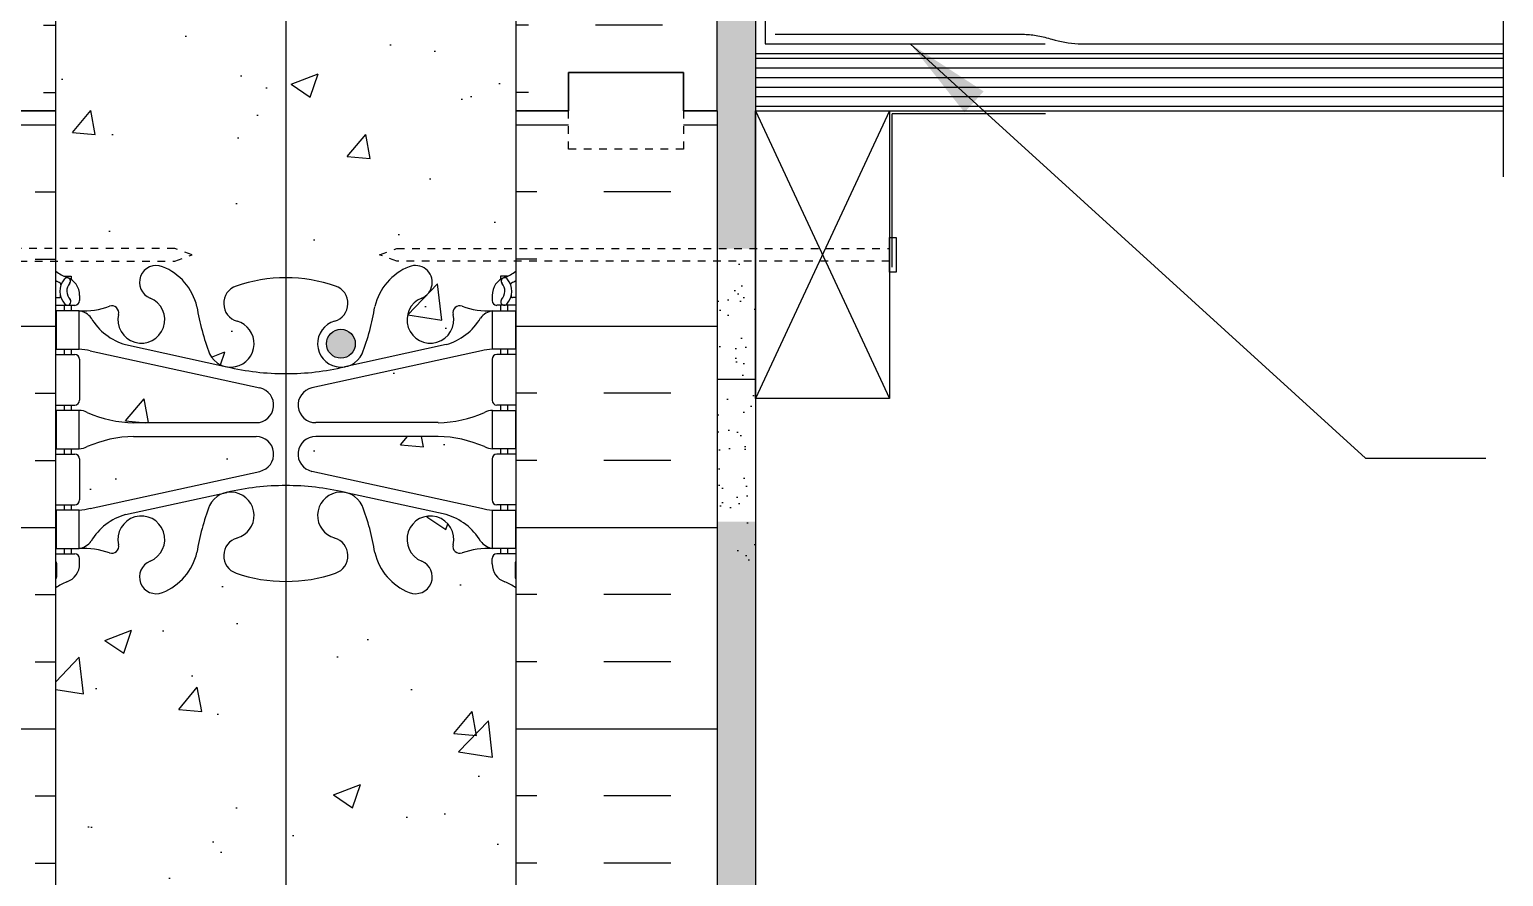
# Model space of a CAD drawing. Header units: inches. Extents: x -12.2 to 44, y 212.2 to 286.3.
# Drawn here: x 13.93 to 33.15, y 236.95 to 248 of the extents above; entities that cross this region are included whole.
import ezdxf

# ---------------------------------------------------------------- set-up
doc = ezdxf.new("R2010")
doc.units = ezdxf.units.IN
doc.header["$LTSCALE"] = 0.5
doc.header["$MEASUREMENT"] = 0
doc.linetypes.add('DASHED2', pattern=[0.375, 0.25, -0.125])
doc.linetypes.add('HIDDEN2', pattern=[0.1875, 0.125, -0.0625])
for name, color, linetype in [('HATCH', 12, 'Continuous'), ('line25', 2, 'Continuous'), ('LINE3', 3, 'Continuous'), ('LINE50', 5, 'Continuous'), ('LINE9', 9, 'Continuous'), ('TEXT', 4, 'Continuous'), ('Web_Edge', 9, 'Continuous')]:
    doc.layers.add(name, color=color, linetype=linetype)
doc.styles.add('DIM', font='romans.shx', dxfattribs={"width": 0.7})
doc.dimstyles.new('ext', dxfattribs={"dimscale": 12, "dimtxt": 0.09375, "dimasz": 0.09375, "dimexe": 0.09375, "dimexo": 0.0625, "dimgap": 0.0625, "dimtad": 0, "dimjust": 1, "dimdec": 1, "dimzin": 3, "dimdsep": 46, "dimlunit": 4, "dimtxsty": 'DIM', "dimcen": 0.09, "dimdle": 0.09375, "dimclrt": 4, "dimadec": 0, "dimazin": 0, "dimtfac": 1, "dimtdec": 1, "dimtmove": 2, "dimatfit": 3, "dimfxl": 0, "dimfrac": 2, "dimtolj": 1, "dimtzin": 0, "dimarcsym": 0})

msp = doc.modelspace()

# ---------------------------------------------------------------- hatches: boundary and pattern name
at = {"layer": 'HATCH'}
h = msp.add_hatch(dxfattribs=at)
h.set_pattern_fill('AR-SAND', color=256, scale=0.25, style=0)
h.paths.add_polyline_path([(23.397, 273.263), (22.897, 273.263), (22.897, 246.933), (22.897, 245.139), (23.397, 245.139), (23.397, 246.933), (23.397, 246.933)])
h = msp.add_hatch(dxfattribs=at)
h.set_pattern_fill('INSUL', color=256, scale=7, style=0)
h.set_pattern_definition([(7e-15, (-2911.89, -150.077), (0, 2.625), []), (7e-15, (-2911.89, -149.202), (0, 2.625), [0.875, -0.875]), (7e-15, (-2911.89, -148.327), (0, 2.625), [0.875, -0.875])])
h.paths.add_polyline_path([(11.647, 246.933), (12.084, 246.933), (12.084, 247.433), (13.584, 247.433), (13.584, 246.933), (14.272, 246.933), (14.272, 264.933), (13.584, 264.933), (13.584, 265.433), (12.084, 265.433), (12.084, 264.933), (11.647, 264.933)])
h = msp.add_hatch(dxfattribs=at)
h.set_pattern_fill('INSUL', color=256, scale=7, style=0)
h.set_pattern_definition([(180, (2946.4333, -150.077), (0, 2.625), []), (180, (2946.4333, -149.202), (0, 2.625), [0.875, -0.875]), (180, (2946.4333, -148.327), (0, 2.625), [0.875, -0.875])])
h.paths.add_polyline_path([(22.897, 246.933), (22.459, 246.933), (22.459, 247.433), (20.959, 247.433), (20.959, 246.933), (20.272, 246.933), (20.272, 264.933), (20.959, 264.933), (20.959, 265.433), (22.459, 265.433), (22.459, 264.933), (22.897, 264.933)])
h = msp.add_hatch(dxfattribs=at)
h.set_pattern_fill('AR-CONC', color=256, scale=0.5, style=0)
h.paths.add_polyline_path([(14.272, 244.843, 0.064398), (14.382, 244.778), (14.472, 244.778), (14.472, 244.736, -0.249069), (14.582, 244.529), (14.582, 244.461, -0.414214), (14.519, 244.399), (14.472, 244.399), (14.472, 244.329), (14.577, 244.329, 0.10046), (14.97, 244.386, -0.601435), (15.09, 244.281, 2.182095), (15.5, 244.494, -1), (15.663, 244.902, -0.24438), (16.112, 244.382, 0.053157), (16.278, 243.768, 0.223253), (16.478, 243.603), (16.498, 243.598, 0.955472), (16.636, 244.192, -0.735593), (16.623, 244.65, -0.082755), (17.272, 244.758), (17.272, 249.107, -0.082755), (16.623, 249.215, -0.735593), (16.636, 249.673, 0.955472), (16.498, 250.267), (16.478, 250.262, 0.223253), (16.278, 250.097, 0.053157), (16.112, 249.483, -0.24438), (15.663, 248.963, -1), (15.5, 249.371, 2.182095), (15.09, 249.584, -0.601435), (14.97, 249.479, 0.10046), (14.577, 249.536), (14.472, 249.536), (14.472, 249.466), (14.519, 249.466, -0.414214), (14.582, 249.404), (14.582, 249.336, -0.249069), (14.472, 249.129), (14.472, 249.087), (14.382, 249.087, 0.064398), (14.272, 249.022)])
h = msp.add_hatch(dxfattribs=at)
h.set_pattern_fill('AR-CONC', color=256, scale=0.5, style=0)
h.paths.add_polyline_path([(17.272, 244.758, -0.082755), (17.92, 244.65, -0.735593), (17.907, 244.192, 0.955472), (18.046, 243.598), (18.065, 243.603, 0.223253), (18.266, 243.768, 0.053157), (18.432, 244.382, -0.24438), (18.88, 244.902, -1), (19.043, 244.494, 2.182095), (19.453, 244.281, -0.601435), (19.573, 244.386, 0.10046), (19.967, 244.329), (20.072, 244.329), (20.072, 244.399), (20.024, 244.399, -0.414214), (19.962, 244.461), (19.962, 244.529, -0.249069), (20.072, 244.736), (20.072, 244.778), (20.162, 244.778, 0.064398), (20.272, 244.843), (20.272, 249.022, 0.064398), (20.162, 249.087), (20.072, 249.087), (20.072, 249.129, -0.249069), (19.962, 249.336), (19.962, 249.404, -0.414214), (20.024, 249.466), (20.072, 249.466), (20.072, 249.536), (19.967, 249.536, 0.10046), (19.573, 249.479, -0.601435), (19.453, 249.584, 2.182095), (19.043, 249.371, -1), (18.88, 248.963, -0.24438), (18.432, 249.483, 0.053157), (18.266, 250.097, 0.223253), (18.065, 250.262), (18.046, 250.267, 0.955472), (17.907, 249.673, -0.735593), (17.92, 249.215, -0.082755), (17.272, 249.107)])
h = msp.add_hatch(dxfattribs=at)
h.set_pattern_fill('INSUL', color=256, scale=7, style=0)
h.paths.add_polyline_path([(14.272, 246.933), (13.584, 246.933), (13.584, 246.433), (12.084, 246.433), (12.084, 246.933), (11.647, 246.933), (11.647, 245.139), (13.324, 245.139), (13.548, 245.057), (13.324, 244.976), (11.647, 244.976), (11.647, 228.933), (12.084, 228.933), (12.084, 229.433), (13.584, 229.433), (13.584, 228.933), (14.272, 228.933)])
h.paths.add_polyline_path([(11.647, 221.496), (14.272, 221.496), (14.272, 228.933), (13.584, 228.933), (13.584, 228.433), (12.084, 228.433), (12.084, 228.933), (11.647, 228.933)])
h = msp.add_hatch(dxfattribs=at)
h.set_pattern_fill('INSUL', color=256, scale=7, style=0)
h.set_pattern_definition([(180, (34.5434, 0), (0, 2.625), []), (180, (34.5434, 0.875), (0, 2.625), [0.875, -0.875]), (180, (34.5434, 1.75), (0, 2.625), [0.875, -0.875])])
h.paths.add_polyline_path([(20.272, 246.933), (20.959, 246.933), (20.959, 246.433), (22.459, 246.433), (22.459, 246.933), (22.897, 246.933), (22.897, 245.139), (21.219, 245.139), (20.995, 245.057), (21.219, 244.976), (22.897, 244.976), (22.897, 228.933), (22.459, 228.933), (22.459, 229.433), (20.959, 229.433), (20.959, 228.933), (20.272, 228.933)])
h.paths.add_polyline_path([(22.897, 221.496), (20.272, 221.496), (20.272, 228.933), (20.959, 228.933), (20.959, 228.433), (22.459, 228.433), (22.459, 228.933), (22.897, 228.933)])
h = msp.add_hatch(dxfattribs=at)
h.set_pattern_fill('AR-SAND', color=256, scale=0.25, style=0)
h.paths.add_polyline_path([(23.397, 244.976), (22.897, 244.976), (22.897, 243.433), (23.397, 243.433)])
h = msp.add_hatch(dxfattribs=at)
h.set_pattern_fill('AR-CONC', color=256, scale=0.5, style=0)
h.paths.add_polyline_path([(16.883, 242.869, 0.897292), (16.932, 243.323), (14.721, 243.805, 0.036537), (14.577, 243.829), (14.472, 243.829), (14.472, 243.759), (14.519, 243.759, -0.414214), (14.582, 243.696), (14.582, 243.161, -0.414214), (14.519, 243.099), (14.472, 243.099), (14.472, 243.029), (14.568, 243.029, -0.134256), (14.68, 243, 0.097844), (15.286, 242.869)])
h = msp.add_hatch(dxfattribs=at)
h.set_pattern_fill('AR-CONC', color=256, scale=0.5, style=0)
h.paths.add_polyline_path([(17.611, 243.323, 0.897292), (17.661, 242.869), (19.257, 242.869, 0.097844), (19.863, 243, -0.134256), (19.975, 243.029), (20.072, 243.029), (20.072, 243.099), (20.024, 243.099, -0.414214), (19.962, 243.161), (19.962, 243.696, -0.414214), (20.024, 243.759), (20.072, 243.759), (20.072, 243.829), (19.967, 243.829, 0.036537), (19.823, 243.805)])
h = msp.add_hatch(dxfattribs=at)
h.set_pattern_fill('AR-SAND', color=256, scale=0.25, style=0)
h.paths.add_polyline_path([(23.397, 243.183), (23.397, 243.183), (23.397, 243.433), (22.897, 243.433), (22.897, 241.487), (23.397, 240.762)])
h = msp.add_hatch(dxfattribs=at)
h.set_pattern_fill('AR-CONC', color=256, scale=0.5, style=0)
h.paths.add_polyline_path([(16.932, 242.234, 0.897292), (16.883, 242.689), (15.286, 242.689, 0.097844), (14.68, 242.557, -0.134256), (14.568, 242.529), (14.472, 242.529), (14.472, 242.459), (14.519, 242.459, -0.414214), (14.582, 242.396), (14.582, 241.861, -0.414214), (14.519, 241.799), (14.472, 241.799), (14.472, 241.729), (14.577, 241.729, 0.036537), (14.721, 241.752)])
h = msp.add_hatch(dxfattribs=at)
h.set_pattern_fill('AR-CONC', color=256, scale=0.5, style=0)
h.paths.add_polyline_path([(19.823, 241.752, 0.036537), (19.967, 241.729), (20.072, 241.729), (20.072, 241.799), (20.024, 241.799, -0.414214), (19.962, 241.861), (19.962, 242.396, -0.414214), (20.024, 242.459), (20.072, 242.459), (20.072, 242.529), (19.975, 242.529, -0.134256), (19.863, 242.557, 0.097844), (19.257, 242.689), (17.661, 242.689, 0.897292), (17.611, 242.234)])
h = msp.add_hatch(dxfattribs=at)
h.set_pattern_fill('AR-CONC', color=256, scale=0.5, style=0)
h.paths.add_polyline_path([(17.661, 232.996, 0.897292), (17.611, 232.542), (19.823, 232.06, 0.036537), (19.967, 232.036), (20.072, 232.036), (20.072, 232.106), (20.024, 232.106, -0.414214), (19.962, 232.169), (19.962, 232.704, -0.414214), (20.024, 232.766), (20.072, 232.766), (20.072, 232.836), (19.975, 232.836, -0.134256), (19.863, 232.865, 0.097844), (19.257, 232.996)])
h.paths.add_polyline_path([(17.611, 233.631, 0.897292), (17.661, 233.176), (19.257, 233.176, 0.097844), (19.863, 233.308, -0.134256), (19.975, 233.336), (20.072, 233.336), (20.072, 233.406), (20.024, 233.406, -0.414214), (19.962, 233.469), (19.962, 234.004, -0.414214), (20.024, 234.066), (20.072, 234.066), (20.072, 234.136), (19.967, 234.136, 0.036537), (19.823, 234.113)])
h.paths.add_polyline_path([(16.883, 233.176, 0.897292), (16.932, 233.631), (14.721, 234.113, 0.036537), (14.577, 234.136), (14.472, 234.136), (14.472, 234.066), (14.519, 234.066, -0.414214), (14.582, 234.004), (14.582, 233.469, -0.414214), (14.519, 233.406), (14.472, 233.406), (14.472, 233.336), (14.568, 233.336, -0.134256), (14.68, 233.308, 0.097844), (15.286, 233.176)])
h.paths.add_polyline_path([(16.932, 232.542, 0.897292), (16.883, 232.996), (15.286, 232.996, 0.097844), (14.68, 232.865, -0.134256), (14.568, 232.836), (14.472, 232.836), (14.472, 232.766), (14.519, 232.766, -0.414214), (14.582, 232.704), (14.582, 232.169, -0.414214), (14.519, 232.106), (14.472, 232.106), (14.472, 232.036), (14.577, 232.036, 0.036537), (14.721, 232.06)])
h.paths.add_polyline_path([(17.272, 240.799, -0.082755), (16.623, 240.907, -0.735593), (16.636, 241.365, 0.955472), (16.498, 241.959), (16.478, 241.955, 0.223253), (16.278, 241.79, 0.053157), (16.112, 241.176, -0.24438), (15.663, 240.655, -1), (15.5, 241.063, 2.182095), (15.09, 241.276, -0.601435), (14.97, 241.172, 0.10046), (14.577, 241.229), (14.472, 241.229), (14.472, 241.159), (14.519, 241.159, -0.414214), (14.582, 241.096), (14.582, 241.029, -0.317837), (14.415, 240.793, 0.082415), (14.272, 240.714), (14.272, 235.151, 0.082415), (14.415, 235.072, -0.317837), (14.582, 234.836), (14.582, 234.769, -0.414214), (14.519, 234.706), (14.472, 234.706), (14.472, 234.636), (14.577, 234.636, 0.10046), (14.97, 234.693, -0.601435), (15.09, 234.589, 2.182095), (15.5, 234.802, -1), (15.663, 235.21, -0.24438), (16.112, 234.689, 0.053157), (16.278, 234.075, 0.223253), (16.478, 233.91), (16.498, 233.906, 0.955472), (16.636, 234.5, -0.735593), (16.623, 234.958, -0.082755), (17.272, 235.066)])
h.paths.add_polyline_path([(20.272, 240.714, 0.082415), (20.128, 240.793, -0.317837), (19.962, 241.029), (19.962, 241.096, -0.414214), (20.024, 241.159), (20.072, 241.159), (20.072, 241.229), (19.967, 241.229, 0.10046), (19.573, 241.172, -0.601435), (19.453, 241.276, 2.182095), (19.043, 241.063, -1), (18.88, 240.655, -0.24438), (18.432, 241.176, 0.053157), (18.266, 241.79, 0.223253), (18.065, 241.955), (18.046, 241.959, 0.955472), (17.907, 241.365, -0.735593), (17.92, 240.907, -0.082755), (17.272, 240.799), (17.272, 235.066, -0.082755), (17.92, 234.958, -0.735593), (17.907, 234.5, 0.955472), (18.046, 233.906), (18.065, 233.91, 0.223253), (18.266, 234.075, 0.053157), (18.432, 234.689, -0.24438), (18.88, 235.21, -1), (19.043, 234.802, 2.182095), (19.453, 234.589, -0.601435), (19.573, 234.693, 0.10046), (19.967, 234.636), (20.072, 234.636), (20.072, 234.706), (20.024, 234.706, -0.414214), (19.962, 234.769), (19.962, 234.836, -0.317837), (20.128, 235.072, 0.082415), (20.272, 235.151)])
h = msp.add_hatch(dxfattribs=at)
h.set_pattern_fill('AR-SAND', color=256, scale=0.25, style=0)
h.set_pattern_definition([(142.5, (34.54337, 0), (0.01574834, 0.48170594), [0, -0.38, 0, -0.425, 0, -0.40625]), (172.5, (34.5434, 0), (-0.4424442, 0.7055365), [0, -0.205, 0, -0.3425, 0, -0.13125]), (212.5, (34.85087, 0), (-0.7785355, 0.00141476), [0, -0.125, 0, -0.45, 0, -0.5875]), (222.5, (34.8509, 0), (-0.7515317, 0.2194189), [0, -0.0625, 0, -0.295, 0, -0.3375])])
h.paths.add_polyline_path([(23.397, 221.496), (22.897, 221.496), (22.897, 241.578), (23.397, 241.578)])
at = {"layer": 'LINE3'}
msp.add_hatch(color=256, dxfattribs=at).paths.add_polyline_path([(18.178, 243.898, 1), (17.803, 243.898, 1)])

# ---------------------------------------------------------------- linework, layer by layer
at = {"color": 192}
for points in [[(25.182, 244.896), (25.182, 246.896)], [(27.182, 246.896), (25.182, 246.896)]]:
    msp.add_lwpolyline(points, dxfattribs=at)
at = {"layer": 'HATCH'}
for p, q in [((23.522, 272.534), (23.522, 247.808)), ((23.654, 247.933), (26.906, 247.933)), ((23.522, 247.808), (27.175, 247.808)), ((27.605, 247.808), (33.154, 247.808)), ((23.397, 246.995), (33.154, 246.995)), ((23.397, 246.933), (25.147, 243.183)), ((25.147, 246.933), (23.397, 243.183))]:
    msp.add_line(p, q, dxfattribs=at)
at = {"layer": 'HATCH', "color": 12}
for p, q in [((23.397, 247.62), (33.154, 247.62)), ((23.397, 247.495), (33.154, 247.495)), ((23.397, 247.37), (33.154, 247.37)), ((23.397, 247.245), (33.154, 247.245)), ((23.397, 247.12), (33.154, 247.12))]:
    msp.add_line(p, q, dxfattribs=at)
at = {"layer": 'HATCH'}
msp.add_spline([(26.906, 247.933), (27.082, 247.914), (27.263, 247.869), (27.605, 247.808), (27.718, 247.808)], degree=3, dxfattribs=at)
at = {"layer": 'line25'}
for p, q in [((14.272, 239.496), (14.272, 264.933)), ((20.272, 264.933), (20.272, 239.496)), ((14.272, 221.496), (14.272, 246.933)), ((20.272, 246.933), (20.272, 221.496))]:
    msp.add_line(p, q, dxfattribs=at)
at = {"layer": 'LINE3'}
msp.add_line((17.272, 273.659), (17.272, 222.496), dxfattribs=at)
msp.add_circle((17.99, 243.898), 0.188, dxfattribs=at)
at = {"layer": 'LINE50', "color": 9}
for p, q in [((23.397, 275.159), (23.397, 221.496)), ((23.397, 247.683), (33.154, 247.683)), ((23.397, 246.933), (33.154, 246.933))]:
    msp.add_line(p, q, dxfattribs=at)
at = {"layer": 'LINE50'}
msp.add_line((22.897, 246.933), (22.897, 221.496), dxfattribs=at)
at = {"layer": 'LINE50', "color": 2}
msp.add_line((23.397, 243.433), (22.897, 243.433), dxfattribs=at)
at = {"layer": 'LINE50'}
for points in [[(14.272, 246.933), (13.584, 246.933), (13.584, 247.433), (12.084, 247.433), (12.084, 246.933), (11.647, 246.933)], [(11.647, 246.933), (12.084, 246.933), (12.084, 247.433), (13.584, 247.433), (13.584, 246.933), (14.272, 246.933)], [(20.272, 246.933), (20.959, 246.933), (20.959, 247.433), (22.459, 247.433), (22.459, 246.933), (22.897, 246.933)], [(22.897, 246.933), (22.459, 246.933), (22.459, 247.433), (20.959, 247.433), (20.959, 246.933), (20.272, 246.933)]]:
    msp.add_lwpolyline(points, dxfattribs=at)
at = {"layer": 'LINE9'}
msp.add_line((33.154, 246.076), (33.154, 250.931), dxfattribs=at)
at = {"layer": 'LINE9', "linetype": 'HIDDEN2'}
for p, q in [((15.824, 245.138), (9.397, 245.139)), ((16.048, 245.057), (15.824, 245.139)), ((18.495, 245.057), (18.72, 245.139)), ((18.719, 245.138), (25.147, 245.139)), ((9.397, 244.976), (15.824, 244.976)), ((15.824, 244.976), (16.048, 245.057)), ((18.719, 244.976), (18.495, 245.057)), ((25.147, 244.976), (18.719, 244.976))]:
    msp.add_line(p, q, dxfattribs=at)
at = {"layer": 'LINE9', "linetype": 'DASHED2', "ltscale": 0.15}
msp.add_lwpolyline([(22.459, 246.933), (22.459, 246.933), (22.459, 246.433), (20.959, 246.433), (20.959, 246.933), (20.959, 246.933)], dxfattribs=at)
at = {"layer": 'LINE9'}
msp.add_lwpolyline([(25.147, 244.83), (25.147, 245.285), (25.232, 245.285), (25.232, 244.83)], close=True, dxfattribs=at)
at = {"layer": 'TEXT', "color": 2}
msp.add_line((22.897, 246.933), (22.897, 273.263), dxfattribs=at)
msp.add_lwpolyline([(25.147, 243.183), (23.397, 243.183), (23.397, 246.933), (25.147, 246.933)], close=True, dxfattribs=at)
at = {"layer": 'Web_Edge'}
for p, q in [((14.382, 244.778), (14.472, 244.778)), ((14.472, 244.778), (14.472, 244.736)), ((20.162, 244.778), (20.072, 244.778)), ((20.072, 244.778), (20.072, 244.736)), ((14.272, 244.499), (14.314, 244.499)), ((14.272, 244.399), (14.519, 244.399)), ((14.382, 244.399), (14.382, 244.329)), ((14.472, 244.399), (14.472, 244.329)), ((14.582, 244.529), (14.582, 244.461)), ((19.962, 244.529), (19.962, 244.461)), ((20.272, 244.399), (20.024, 244.399)), ((20.072, 244.399), (20.072, 244.329)), ((20.162, 244.399), (20.162, 244.329)), ((20.272, 244.499), (20.23, 244.499)), ((14.382, 243.829), (14.382, 243.759)), ((14.472, 243.829), (14.472, 243.759)), ((14.721, 243.805), (16.932, 243.323)), ((15.182, 243.888), (16.504, 243.597)), ((19.823, 243.805), (17.611, 243.323)), ((19.362, 243.888), (18.04, 243.597)), ((20.072, 243.829), (20.072, 243.759)), ((20.162, 243.829), (20.162, 243.759)), ((14.272, 243.759), (14.519, 243.759)), ((14.582, 243.696), (14.582, 243.161)), ((19.962, 243.696), (19.962, 243.161)), ((20.272, 243.759), (20.024, 243.759)), ((14.272, 243.099), (14.519, 243.099)), ((14.382, 243.099), (14.382, 243.029)), ((14.472, 243.099), (14.472, 243.029)), ((20.272, 243.099), (20.024, 243.099)), ((20.072, 243.099), (20.072, 243.029)), ((20.162, 243.099), (20.162, 243.029)), ((15.286, 242.869), (16.883, 242.869)), ((19.257, 242.869), (17.661, 242.869)), ((15.286, 242.689), (16.883, 242.689)), ((19.257, 242.689), (17.661, 242.689)), ((14.272, 242.459), (14.519, 242.459)), ((14.382, 242.529), (14.382, 242.459)), ((14.472, 242.529), (14.472, 242.459)), ((20.272, 242.459), (20.024, 242.459)), ((20.072, 242.529), (20.072, 242.459)), ((20.162, 242.529), (20.162, 242.459)), ((14.582, 242.396), (14.582, 241.861)), ((19.962, 242.396), (19.962, 241.861)), ((14.721, 241.752), (16.932, 242.234)), ((19.823, 241.752), (17.611, 242.234)), ((15.182, 241.67), (16.504, 241.96)), ((19.362, 241.67), (18.04, 241.96)), ((14.272, 241.799), (14.519, 241.799)), ((14.382, 241.799), (14.382, 241.729)), ((14.472, 241.799), (14.472, 241.729)), ((20.272, 241.799), (20.024, 241.799)), ((20.072, 241.799), (20.072, 241.729)), ((20.162, 241.799), (20.162, 241.729)), ((14.272, 241.159), (14.519, 241.159)), ((14.382, 241.229), (14.382, 241.159)), ((14.472, 241.229), (14.472, 241.159)), ((20.272, 241.159), (20.024, 241.159)), ((20.072, 241.229), (20.072, 241.159)), ((20.162, 241.229), (20.162, 241.159)), ((14.282, 241.039), (14.282, 240.853)), ((14.582, 241.029), (14.582, 241.096)), ((19.962, 241.029), (19.962, 241.096)), ((20.262, 241.039), (20.262, 240.853))]:
    msp.add_line(p, q, dxfattribs=at)
for points in [[(14.277, 243.829), (14.577, 243.829), (14.577, 244.329), (14.277, 244.329)], [(20.267, 243.829), (19.967, 243.829), (19.967, 244.329), (20.267, 244.329)], [(14.277, 242.529), (14.577, 242.529), (14.577, 243.029), (14.277, 243.029)], [(20.267, 242.529), (19.967, 242.529), (19.967, 243.029), (20.267, 243.029)], [(14.277, 241.229), (14.577, 241.229), (14.577, 241.729), (14.277, 241.729)], [(20.267, 241.229), (19.967, 241.229), (19.967, 241.729), (20.267, 241.729)]]:
    msp.add_lwpolyline(points, close=True, dxfattribs=at)
for centre, radius, start, end in [((14.582, 245.236), 0.5, 231.6833, 250.5288), ((14.418, 244.714), 0.045, 319.1879, 141.448), ((14.332, 244.529), 0.25, 0, 70.5288), ((15.582, 244.698), 0.22, 68.1963, 248.1963), ((15.387, 244.211), 0.745, 13.2652, 68.1963), ((17.272, 242.758), 2, 90, 108.923), ((17.272, 242.758), 2, 71.077, 90), ((19.157, 244.211), 0.745, 111.8037, 166.7348), ((18.962, 244.698), 0.22, 291.8037, 111.8037), ((20.212, 244.529), 0.25, 109.4712, 180), ((20.126, 244.714), 0.045, 38.552, 220.8121), ((19.962, 245.236), 0.5, 289.4712, 308.3167), ((14.582, 245.236), 0.6, 238.8907, 245.0748), ((14.575, 244.583), 0.25, 140.1145, 222.4609), ((14.32, 244.674), 0.02, 340.7916, 65.0748), ((14.575, 244.583), 0.16, 140.0001, 222.4609), ((16.701, 244.423), 0.24, 108.923, 254.2747), ((17.842, 244.423), 0.24, 285.7253, 71.077), ((19.968, 244.583), 0.16, 317.5391, 39.9999), ((19.968, 244.583), 0.25, 317.5391, 39.8855), ((20.223, 244.674), 0.02, 114.9252, 199.2084), ((19.962, 245.236), 0.6, 294.9252, 301.1093), ((14.314, 244.519), 0.02, 270, 14.1541), ((14.424, 244.445), 0.045, 222.4609, 42.4609), ((14.519, 244.461), 0.0625, 270, 0), ((14.633, 245.327), 1, 266.7879, 289.9067), ((15.002, 244.302), 0.09, 346.6795, 108.8651), ((15.387, 244.211), 0.305, 166.6795, 68.1963), ((19.075, 244.852), 3, 189.0273, 201.1984), ((15.469, 244.852), 3, 338.8016, 350.9727), ((19.157, 244.211), 0.305, 111.8037, 13.3205), ((19.541, 244.302), 0.09, 71.1349, 193.3205), ((19.911, 245.327), 1, 250.0933, 273.2121), ((20.024, 244.461), 0.0625, 180, 270), ((20.119, 244.445), 0.045, 137.5391, 317.5391), ((20.23, 244.519), 0.02, 165.8459, 270), ((14.534, 244.082), 0.25, 37.2777, 80.0823), ((15.381, 244.611), 0.75, 210.155, 254.5838), ((16.553, 243.898), 0.305, 205.3782, 74.2747), ((17.99, 243.898), 0.305, 105.7253, 334.6218), ((19.162, 244.611), 0.75, 285.4162, 329.845), ((20.01, 244.082), 0.25, 99.9177, 142.7223), ((14.486, 242.833), 1, 76.4291, 84.7991), ((20.057, 242.833), 1, 95.2009, 103.5709), ((14.519, 243.696), 0.0625, 0, 90), ((20.024, 243.696), 0.0625, 90, 180), ((17.272, 246.864), 3.356, 256.7692, 270), ((17.272, 246.864), 3.356, 270, 283.2308), ((16.883, 243.099), 0.23, 270, 77.6055), ((17.661, 243.099), 0.23, 102.3945, 270), ((14.519, 243.161), 0.0625, 270, 0), ((14.573, 242.81), 0.219, 60.4937, 88.92), ((19.971, 242.81), 0.219, 91.08, 119.5063), ((20.024, 243.161), 0.0625, 180, 270), ((15.317, 244.468), 1.6, 246.5673, 268.9203), ((19.227, 244.468), 1.6, 271.0797, 293.4327), ((15.317, 241.089), 1.6, 91.0797, 113.4327), ((15.317, 241.089), 1.6, 91.0797, 113.4327), ((16.883, 242.459), 0.23, 282.3945, 90), ((17.661, 242.459), 0.23, 90, 257.6055), ((19.227, 241.089), 1.6, 66.5673, 88.9203), ((19.227, 241.089), 1.6, 66.5673, 88.9203), ((14.519, 242.396), 0.0625, 0, 90), ((14.573, 242.747), 0.219, 271.08, 299.5063), ((14.573, 242.747), 0.219, 271.08, 299.5063), ((19.971, 242.747), 0.219, 240.4937, 268.92), ((19.971, 242.747), 0.219, 240.4937, 268.92), ((20.024, 242.396), 0.0625, 90, 180), ((16.553, 241.659), 0.305, 285.7253, 154.6218), ((17.272, 238.693), 3.356, 90, 103.2308), ((17.272, 238.693), 3.356, 76.7692, 90), ((17.99, 241.659), 0.305, 25.3782, 254.2747), ((14.519, 241.861), 0.0625, 270, 0), ((14.486, 242.725), 1, 275.2009, 283.5709), ((19.075, 240.705), 3, 158.8016, 170.9727), ((15.469, 240.705), 3, 9.0273, 21.1984), ((20.057, 242.725), 1, 256.4291, 264.7991), ((20.024, 241.861), 0.0625, 180, 270), ((15.381, 240.947), 0.75, 105.4162, 149.845), ((15.387, 241.347), 0.305, 291.8037, 193.3205), ((19.157, 241.347), 0.305, 346.6795, 248.1963), ((19.162, 240.947), 0.75, 30.155, 74.5838), ((14.534, 241.475), 0.25, 279.9177, 322.7223), ((16.701, 241.134), 0.24, 105.7253, 251.077), ((17.842, 241.134), 0.24, 288.923, 74.2747), ((20.01, 241.475), 0.25, 217.2777, 260.0823), ((14.519, 241.096), 0.0625, 360, 90), ((14.633, 240.23), 1, 70.0933, 93.2121), ((15.002, 241.256), 0.09, 251.1349, 13.3205), ((15.387, 241.347), 0.745, 291.8037, 346.7348), ((19.157, 241.347), 0.745, 193.2652, 248.1963), ((19.541, 241.256), 0.09, 166.6795, 288.8651), ((19.911, 240.23), 1, 86.7879, 109.9067), ((20.024, 241.096), 0.0625, 90, 180), ((14.262, 241.039), 0.02, 0, 60.012), ((14.332, 241.029), 0.25, 289.4712, 360), ((15.582, 240.859), 0.22, 111.8037, 291.8037), ((17.272, 242.799), 2, 251.077, 270), ((17.272, 242.799), 2, 270, 288.923), ((18.962, 240.859), 0.22, 248.1963, 68.1963), ((20.212, 241.029), 0.25, 180, 250.5288), ((20.282, 241.039), 0.02, 119.988, 180), ((14.262, 240.853), 0.02, 301.073, 0), ((14.582, 240.322), 0.6, 121.073, 121.1093), ((14.582, 240.322), 0.5, 109.4712, 128.3167), ((19.962, 240.322), 0.5, 51.6833, 70.5288), ((20.282, 240.853), 0.02, 180, 238.927), ((19.962, 240.322), 0.6, 58.8907, 58.927)]:
    msp.add_arc(centre, radius, start, end, dxfattribs=at)

# ---------------------------------------------------------------- leaders
at = {"layer": 'TEXT'}
msp.add_leader([(25.416, 247.808), (31.355, 242.408), (32.925, 242.408)], dimstyle='ext', override={"dimgap": 0.0625, "dimtad": 0}, dxfattribs=at)

doc.saveas('drawing.dxf')
